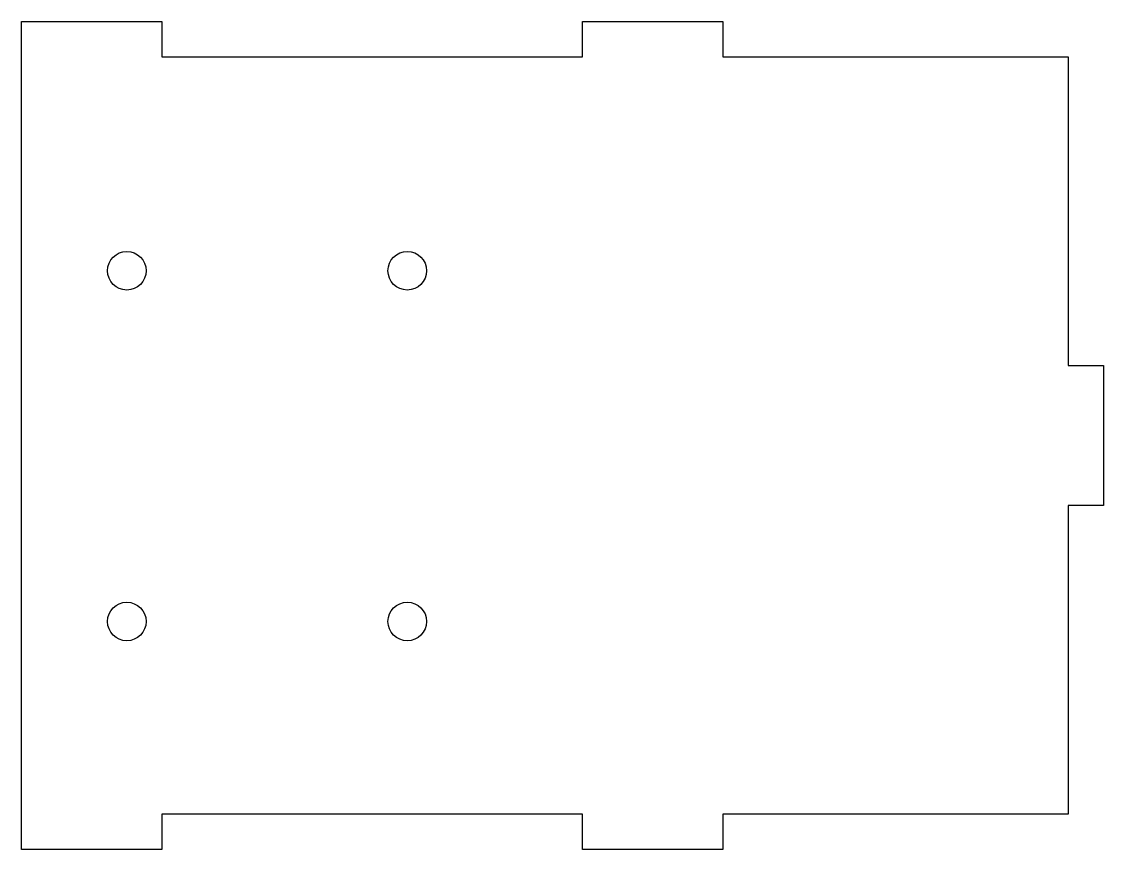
# Model space of a CAD drawing. Header units: inches. Extents: x 6.6 to 14.32, y 11.35 to 17.25.
import ezdxf

# ---------------------------------------------------------------- set-up
doc = ezdxf.new("R2010")
doc.units = ezdxf.units.IN
doc.header["$MEASUREMENT"] = 0
doc.layers.add('Default', color=7, linetype='Continuous')
doc.layers.add('MOTORMOUNT', color=7, linetype='Continuous')

# ---------------------------------------------------------------- blocks, each defined once
blk = doc.blocks.new('SE')
at = {"layer": 'MOTORMOUNT', "color": 7, "linetype": 'Continuous'}
for p, q in [((6.6046, 11.3548), (6.6046, 17.2548)), ((6.6046, 17.2548), (7.6046, 17.2548)), ((7.6046, 17.2548), (7.6046, 17.0048)), ((10.6046, 17.0048), (10.6046, 17.2548)), ((10.6046, 17.2548), (11.6046, 17.2548)), ((11.6046, 17.2548), (11.6046, 17.0048)), ((7.6046, 17.0048), (10.6046, 17.0048)), ((11.6046, 17.0048), (14.0686, 17.0048)), ((14.0686, 17.0048), (14.0686, 14.8048)), ((14.0686, 14.8048), (14.3186, 14.8048)), ((14.3186, 14.8048), (14.3186, 13.8048)), ((14.3186, 13.8048), (14.0686, 13.8048)), ((14.0686, 13.8048), (14.0686, 11.6048)), ((10.6046, 11.6048), (7.6046, 11.6048)), ((7.6046, 11.6048), (7.6046, 11.3548)), ((10.6046, 11.3548), (10.6046, 11.6048)), ((14.0686, 11.6048), (11.6046, 11.6048)), ((11.6046, 11.6048), (11.6046, 11.3548)), ((7.6046, 11.3548), (6.6046, 11.3548)), ((11.6046, 11.3548), (10.6046, 11.3548))]:
    blk.add_line(p, q, dxfattribs=at)
for centre in [(7.3546, 15.4793), (9.3546, 15.4793), (7.3546, 12.9793), (9.3546, 12.9793)]:
    blk.add_circle(centre, 0.1375, dxfattribs=at)

msp = doc.modelspace()

# ---------------------------------------------------------------- block references
at = {"layer": 'Default'}
msp.add_blockref('SE', (0, 0), dxfattribs=at)

doc.saveas('drawing.dxf')
